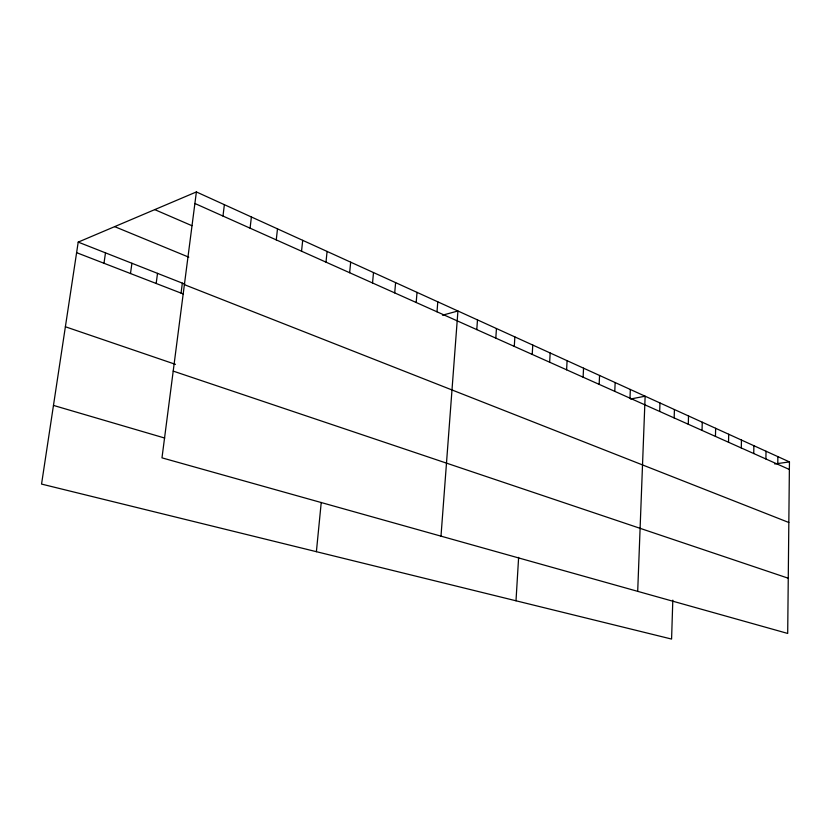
<?xml version="1.0" encoding="UTF-8"?>
<svg xmlns="http://www.w3.org/2000/svg" width="831" height="831" viewBox="0 0 831 831"><rect width="100%" height="100%" fill="white"/><g stroke="black" fill="none" stroke-linecap="round" stroke-linejoin="round"><path stroke-width="1.25" d="M789.45 461.901L787.695 633.44L161.983 457.85L196.386 191.94L789.45 461.901L774.741 463.978M777.774 464.3L777.868 456.624M765.902 458.982L766.016 451.233M753.748 453.539L753.883 445.707M741.294 447.971L741.449 440.046M728.527 442.258L728.704 434.249M715.449 436.41L715.647 428.297M702.039 430.406L702.257 422.21M688.276 424.246L688.525 415.957M674.159 417.931L674.429 409.548M672.809 600.138L671.583 639.06L41.55 484.078L78.207 242.112L196.386 191.94M659.679 411.449L659.98 402.962M637.699 591.35L645.136 396.2L630.521 399.015M629.981 398.163L630.345 389.469M614.774 391.359L615.158 382.561M599.151 384.369L599.567 375.467M583.102 377.191L583.549 368.175M566.607 369.805L567.095 360.685M549.655 362.223L550.174 352.978M515.999 600.792L518.627 557.372M532.214 354.411L532.775 345.062M514.275 346.392L514.877 336.908M495.806 338.124L496.45 328.525M476.786 329.616L477.482 319.893M440.991 536.151L457.933 310.991L442.466 315.209M437.002 311.812L437.792 301.83M416.186 302.494L417.027 292.377M394.704 292.886L395.608 282.623M372.537 282.966L373.503 272.558M316.393 551.691L321.233 502.464M349.643 272.724L350.672 262.17M325.991 262.139L327.082 251.429M301.539 251.201L302.702 240.336M276.256 239.879L277.492 228.857M250.079 228.172L251.398 216.974M222.978 216.039L224.38 204.675M181.054 293.114L182.342 283.132M156.166 283.475L157.526 273.357M130.488 273.534L131.921 263.271M103.979 263.271L105.495 252.863M53.464 405.414L164.715 438.051M173.201 371.104L788.266 578.22M65.379 326.76L175.476 364.352M76.608 252.666L183.464 294.049M78.207 242.112L184.752 284.088M184.389 284.659L788.827 522.491M114.657 226.634L188.793 257.174M154.753 209.62L191.878 225.679M194.89 203.481L789.377 469.484"/></g></svg>
